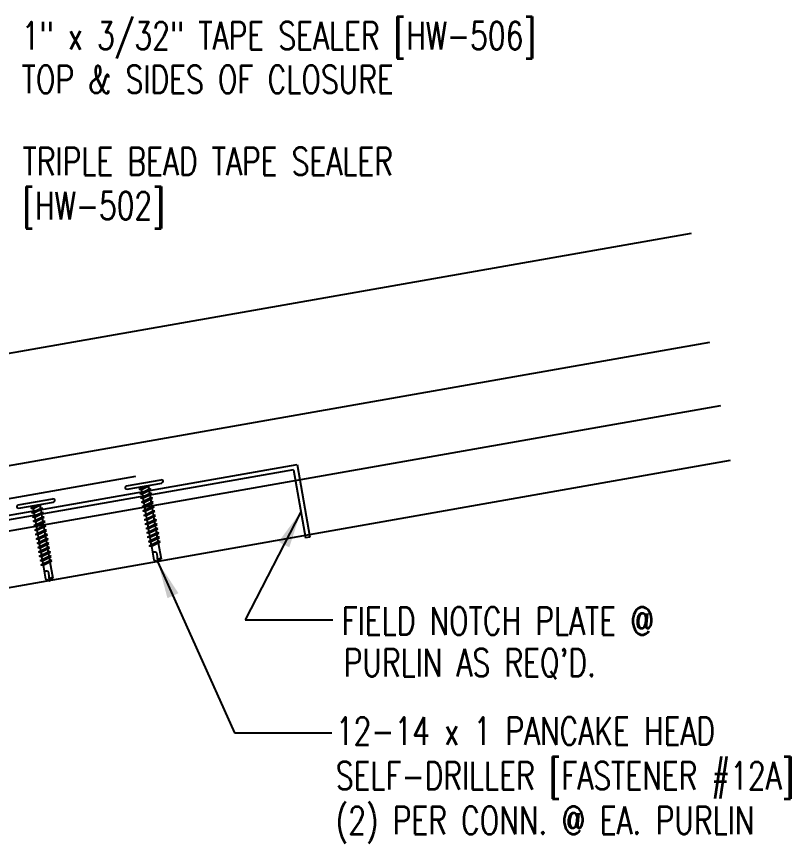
# Model space of a CAD drawing. Header units: inches. Extents: x -33163 to 19162, y -8858 to 30669.
# Drawn here: x -27956.47 to -27945.97, y -487.78 to -476.56 of the extents above; entities that cross this region are included whole.
import ezdxf

# ---------------------------------------------------------------- set-up
doc = ezdxf.new("R2010")
doc.units = ezdxf.units.IN
doc.layers.get('0').update_dxf_attribs({"color": 9, "lineweight": 0})
for name, color, linetype in [('20 - 7.2 PANEL', 5, 'Continuous'), ('FASTENER', 9, 'Continuous'), ('PURLIN', 1, 'Continuous'), ('STLA', 12, 'Continuous'), ('TEXT', 7, 'Continuous'), ('TRIM', 4, 'Continuous')]:
    doc.layers.add(name, color=color, linetype=linetype)
doc.styles.add('TEXT', font='SIMPLEX.shx', dxfattribs={"width": 0.75, "height": 0.375})
doc.styles.add('TEXT1', font='ROMANS.shx', dxfattribs={"width": 0.75, "height": 0.375})
doc.dimstyles.new('DETAIL$7', dxfattribs={"dimscale": 4, "dimtxt": 0.375, "dimasz": 0.125, "dimexe": 0.0625, "dimexo": 0.0625, "dimgap": 0.0625, "dimtad": 1, "dimdec": 4, "dimzin": 3, "dimdsep": 46, "dimlunit": 4, "dimtxsty": 'TEXT', "dimblk": 'ARCHTICK', "dimcen": 0.0625, "dimclrd": 7, "dimclre": 7, "dimclrt": 2, "dimadec": 0, "dimazin": 0, "dimtfac": 0.6, "dimtdec": 4, "dimtmove": 0, "dimatfit": 3, "dimfxl": 1, "dimfrac": 2, "dimtolj": 1, "dimtzin": 0, "dimarcsym": 0})

# ---------------------------------------------------------------- blocks, each defined once
blk = doc.blocks.new('sd3')
at = {"layer": 'FASTENER'}
for p, q in [((-0.24, 0.082), (0.24, 0.082)), ((-0.24, 0.037), (0.24, 0.037)), ((-0.078, 0.008), (0.023, 0.037)), ((-0.058, -0.003), (-0.078, 0.008)), ((-0.058, -0.003), (0.08, 0.036)), ((-0.048, 0.037), (-0.048, 0.017)), ((0.05, 0.027), (0.05, -0.016)), ((-0.078, -0.052), (0.06, -0.013)), ((-0.058, -0.064), (-0.078, -0.052)), ((-0.078, -0.112), (0.06, -0.073)), ((-0.058, -0.124), (-0.078, -0.112)), ((-0.058, -0.064), (0.08, -0.024)), ((-0.058, -0.124), (0.08, -0.084)), ((-0.048, -0.001), (-0.048, -0.044)), ((-0.048, -0.061), (-0.048, -0.104)), ((0.05, -0.033), (0.05, -0.076)), ((0.05, -0.093), (0.05, -0.136)), ((0.08, -0.024), (0.06, -0.013)), ((0.08, -0.084), (0.06, -0.073)), ((-0.078, -0.172), (0.06, -0.133)), ((-0.058, -0.184), (-0.078, -0.172)), ((-0.078, -0.232), (0.06, -0.193)), ((-0.058, -0.184), (0.08, -0.144)), ((-0.058, -0.244), (0.08, -0.204)), ((-0.048, -0.121), (-0.048, -0.164)), ((-0.048, -0.181), (-0.048, -0.224)), ((0.05, -0.153), (0.05, -0.196)), ((0.05, -0.213), (0.05, -0.256)), ((0.08, -0.144), (0.06, -0.133)), ((0.08, -0.204), (0.06, -0.193)), ((-0.058, -0.244), (-0.078, -0.232)), ((-0.078, -0.292), (0.06, -0.253)), ((-0.058, -0.304), (-0.078, -0.292)), ((-0.078, -0.353), (0.06, -0.313)), ((-0.058, -0.304), (0.08, -0.264)), ((-0.058, -0.364), (0.08, -0.325)), ((-0.048, -0.241), (-0.048, -0.284)), ((-0.048, -0.301), (-0.048, -0.344)), ((0.05, -0.273), (0.05, -0.316)), ((0.05, -0.333), (0.05, -0.376)), ((0.08, -0.264), (0.06, -0.253)), ((0.08, -0.325), (0.06, -0.313)), ((-0.058, -0.364), (-0.078, -0.353)), ((-0.078, -0.413), (0.06, -0.373)), ((-0.058, -0.424), (-0.078, -0.413)), ((-0.078, -0.473), (0.06, -0.433)), ((-0.058, -0.424), (0.08, -0.385)), ((-0.058, -0.484), (0.08, -0.445)), ((-0.048, -0.361), (-0.048, -0.404)), ((-0.048, -0.421), (-0.048, -0.464)), ((0.05, -0.393), (0.05, -0.436)), ((0.08, -0.385), (0.06, -0.373)), ((0.08, -0.445), (0.06, -0.433)), ((-0.058, -0.484), (-0.078, -0.473)), ((-0.078, -0.533), (0.06, -0.493)), ((-0.058, -0.544), (-0.078, -0.533)), ((-0.078, -0.593), (0.06, -0.553)), ((-0.058, -0.544), (0.08, -0.505)), ((-0.048, -0.481), (-0.048, -0.524)), ((-0.048, -0.541), (-0.048, -0.584)), ((0.05, -0.453), (0.05, -0.496)), ((0.05, -0.513), (0.05, -0.556)), ((0.08, -0.505), (0.06, -0.493)), ((0.08, -0.565), (0.06, -0.553)), ((-0.058, -0.604), (-0.078, -0.593)), ((-0.078, -0.653), (0.06, -0.614)), ((-0.058, -0.664), (-0.078, -0.653)), ((-0.058, -0.604), (0.08, -0.565)), ((-0.058, -0.664), (0.08, -0.625)), ((-0.048, -0.601), (-0.048, -0.644)), ((-0.048, -0.662), (-0.048, -0.704)), ((0.05, -0.573), (0.05, -0.616)), ((0.05, -0.634), (0.05, -0.676)), ((0.08, -0.625), (0.06, -0.614)), ((-0.078, -0.713), (0.06, -0.674)), ((-0.058, -0.724), (-0.078, -0.713)), ((-0.078, -0.773), (0.06, -0.734)), ((-0.058, -0.785), (-0.078, -0.773)), ((-0.058, -0.724), (0.08, -0.685)), ((-0.058, -0.785), (0.08, -0.745)), ((-0.048, -0.722), (-0.048, -0.765)), ((-0.048, -0.782), (-0.048, -0.977)), ((0.05, -0.694), (0.05, -0.737)), ((0.05, -0.754), (0.05, -0.977)), ((0.08, -0.685), (0.06, -0.674)), ((0.08, -0.745), (0.06, -0.734)), ((0, -1.003), (0.009, -0.896)), ((0.001, -1.011), (-0.048, -0.977)), ((0.001, -1.011), (0.05, -0.977))]:
    blk.add_line(p, q, dxfattribs=at)
for centre, radius, start, end in [((-0.238, 0.06), 0.0227, 94.6639, 265.3361), ((0.238, 0.06), 0.0227, 274.6639, 85.3361), ((-0.025, -0.903), 0.0349, 11.1445, 130.906), ((0.032, -1.003), 0.032, 55.4585, 194.8454)]:
    blk.add_arc(centre, radius, start, end, dxfattribs=at)
blk = doc.blocks.new('dsc-HW-502')
at = {"layer": 'TEXT', "style": 'TEXT1', "width": 0.75}
for s, p in [('TRIPLE BEAD TAPE SEALER', (0, 0)), ('[HW-502]', (0, -0.6))]:
    blk.add_text(s, height=0.375, dxfattribs=at).set_placement(p)
at = {"layer": 'TEXT', "style": 'TEXT1', "flags": 1}
for tag, p in [('COLOR', (0, -1.2)), ('CALC', (0, -1.2)), ('OPT1', (0, -1.2)), ('OPT2', (0, -1.2)), ('OPT3', (0, -1.2)), ('GAGE', (0, -1.2)), ('SHPLN', (0, -1.2)), ('PART', (0, -1.2)), ('DESCRIPTION', (0, -1.2)), ('MULTIPLE', (0, -1.2)), ('SPARE1', (0, -1.8)), ('SPARE2', (0, -1.8)), ('SPARE3', (0, -1.8)), ('SPARE4', (0, -1.8)), ('SPARE5', (0, -1.8)), ('SPARE6', (0, -1.8)), ('SPARE7', (0, -1.8)), ('SPARE8', (0, -1.8)), ('SPARE9', (0, -1.8)), ('SPARE10', (0, -1.8))]:
    blk.add_attdef(tag, p, '', height=0.375, dxfattribs=at)
blk = doc.blocks.new('FD-F12a')
at = {"layer": 'TEXT', "style": 'TEXT1', "width": 0.75}
for s, p in [('12-14 x 1 PANCAKE HEAD', (0.0047, -0.0408)), ('SELF-DRILLER [FASTENER #12A]', (0.0047, -0.1926))]:
    blk.add_text(s, height=0.09375, dxfattribs=at).set_placement(p)
blk.add_attdef('(QUANTITY)', (0.0047, -0.3444), '', height=0.0938, dxfattribs=at)
at = {"layer": 'TEXT', "style": 'TEXT1', "flags": 1}
for tag, p in [('Color', (0.0553, -0.5192)), ('Calc', (0.0553, -0.5192)), ('Opt1', (0.0553, -0.5192)), ('Opt2', (0.0553, -0.5192)), ('Opt3', (0.0553, -0.5192)), ('Description', (0.0553, -0.5192)), ('Multiple', (0.0553, -0.5192)), ('Part', (0.0553, -0.5192)), ('Spare1', (0.0553, -0.7067)), ('Spare2', (0.0553, -0.7067)), ('Spare3', (0.0553, -0.7067)), ('Spare4', (0.0553, -0.7067)), ('Spare5', (0.0553, -0.7067)), ('Spare6', (0.0553, -0.7067)), ('Spare7', (0.0553, -0.7067)), ('Spare8', (0.0553, -0.7067)), ('Spare9', (0.0553, -0.7067)), ('Spare10', (0.0553, -0.7067))]:
    blk.add_attdef(tag, p, '', height=0.0938, dxfattribs=at)
blk = doc.blocks.new('_ArchTick')
at = {"color": 0, "linetype": 'ByBlock', "const_width": 0.15}
blk.add_lwpolyline([(-0.5, -0.5), (0.5, 0.5)], dxfattribs=at)

msp = doc.modelspace()

# ---------------------------------------------------------------- linework, layer by layer
at = {"layer": '20 - 7.2 PANEL'}
for p, q in [((-27960.76275, -481.86816), (-27947.3136, -479.49671)), ((-27960.50227, -483.34537), (-27947.06673, -480.97632))]:
    msp.add_line(p, q, dxfattribs=at)
at = {"layer": 'PURLIN'}
for p, q in [((-27966.45428, -485.28385), (-27946.9147, -481.83849)), ((-27966.45428, -486.04921), (-27946.78382, -482.58077))]:
    msp.add_line(p, q, dxfattribs=at)
at = {"layer": 'STLA'}
for p, q in [((-27966.45428, -485.07117), (-27952.66697, -482.6401)), ((-27952.71767, -482.7125), (-27966.45428, -485.13464)), ((-27952.71767, -482.7125), (-27952.55487, -483.63576)), ((-27952.66697, -482.6401), (-27952.49332, -483.6249)), ((-27952.49332, -483.6249), (-27952.55487, -483.63576))]:
    msp.add_line(p, q, dxfattribs=at)
at = {"layer": 'TRIM'}
msp.add_line((-27965.68891, -484.70809), (-27954.85603, -482.79796), dxfattribs=at)

# ---------------------------------------------------------------- block references
at = {"layer": 'FASTENER', "rotation": 10.00000000000012}
for p in [(-27954.73285, -482.96836), (-27956.20224, -483.22746)]:
    msp.add_blockref('sd3', p, dxfattribs=at)
at = {"layer": 'TEXT'}
msp.add_blockref('dsc-HW-502', (-27956.39341, -478.71135), dxfattribs=at)
at = {"layer": 'TEXT', "xscale": 4, "yscale": 4, "zscale": 4}
msp.add_blockref('FD-F12a', (-27952.16105, -486.28143), dxfattribs=at).add_auto_attribs({'(QUANTITY)': '(2) PER CONN. @ EA. PURLIN'})

# ---------------------------------------------------------------- texts
at = {"layer": 'TEXT', "style": 'TEXT1', "width": 0.75}
for s, p in [('1" x 3/32" TAPE SEALER [HW-506]', (-27956.40586, -477.00389)), ('TOP & SIDES OF CLOSURE', (-27956.40586, -477.5978)), ('FIELD NOTCH PLATE @', (-27952.06249, -484.94975)), ("PURLIN AS REQ'D.", (-27952.03521, -485.51696))]:
    msp.add_text(s, height=0.375, dxfattribs=at).set_placement(p)

# ---------------------------------------------------------------- leaders
for points in [[(-27952.61731, -483.28166), (-27953.37024, -484.74778), (-27952.18189, -484.74778)], [(-27954.55655, -483.96428), (-27953.51517, -486.28303), (-27952.19638, -486.28303)]]:
    msp.add_leader(points, dimstyle='DETAIL$7')

doc.saveas('drawing.dxf')
